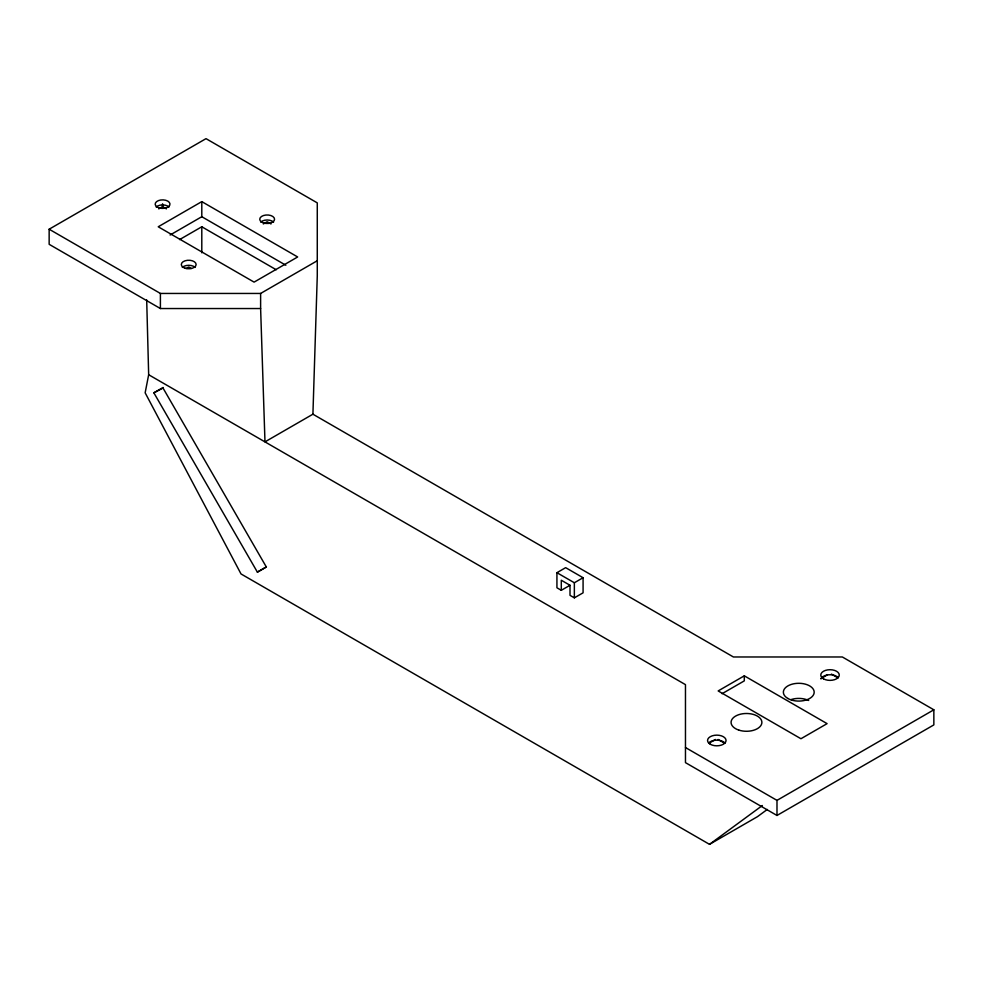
<?xml version="1.0" encoding="UTF-8"?>
<svg xmlns="http://www.w3.org/2000/svg" width="983" height="983" viewBox="0 0 983 983"><rect width="100%" height="100%" fill="white"/><g stroke="black" fill="none" stroke-linecap="round" stroke-linejoin="round"><path stroke-width="1.47" d="M312.913 414.199L317.276 275.83L317.276 202.879L206.012 138.652L49.15 229.211L49.15 244.312L160.401 308.539L260.618 308.539L264.98 441.871L312.913 414.199L733.404 656.976L842.345 656.976L933.85 709.8L933.85 724.901L776.988 815.46L685.47 762.636L685.47 684.647L148.666 374.732L146.688 299.901M148.666 374.732L145.152 392.819L241.019 573.949L709.517 844.348L757.451 816.676L767.281 809.451M709.517 844.348L762.366 805.519M158.742 208.875L162.576 206.651L166.422 208.875M201.798 201.626L158.226 226.778L254.093 282.121L297.665 256.968L201.798 201.626L201.798 216.715L285.844 265.238M170.108 235.011L201.798 216.715M179.57 239.606L201.798 226.778L276.248 269.76M186.168 268.506L188.724 267.032L191.292 268.506M263.321 223.964L267.155 221.74L271.001 223.964M49.15 229.211L160.401 293.45L260.618 293.45L317.276 260.741M153.864 392.819L163.018 388.039L266.319 566.97L257.386 572.131L153.864 392.819L163.129 387.474M257.386 572.131L266.442 566.896M556.931 572.696L565.643 567.658L583.079 577.721L583.079 592.823L574.355 597.848L570.005 595.342L570.005 585.278L561.293 580.24L561.293 590.304L556.931 587.785L556.931 572.696L574.355 582.759L583.079 577.721M561.293 590.304L570.005 585.278M744.303 675.837L718.155 690.938L800.948 738.737L827.096 723.635L744.303 675.837L744.303 680.875L722.075 693.703M708.854 743.308L715.489 739.474M820.78 678.688L827.416 674.854M685.47 747.535L776.988 800.371L933.85 709.8M831.397 674.092L838.044 677.914M718.143 739.474L724.778 743.308M776.988 800.371L776.988 815.46M574.355 582.759L574.355 597.848M260.618 293.45L260.618 308.539M201.798 226.778L201.798 252.815M162.576 203.776L162.576 206.651M160.401 293.45L160.401 308.539M260.753 222.121A7.397 4.264 0 0 1 273.569 222.121M182.322 267.413A7.397 4.264 0 0 1 195.126 267.413M156.174 207.032A7.397 4.264 0 0 1 168.99 207.032M708.804 742.841A9.24 5.333 0 0 1 724.815 742.829M821.088 678.688A9.24 5.333 0 0 1 828.804 674.78A9.24 5.333 0 0 1 838.02 677.398M791.069 699.589A15.409 8.896 0 0 1 808.677 700.474M263.469 222.932A7.397 4.264 0 0 0 274.552 219.234A7.397 4.264 0 0 0 263.469 215.535A7.397 4.264 0 0 0 263.469 222.932M185.025 268.212A7.397 4.264 0 0 0 196.121 264.513A7.397 4.264 0 0 0 185.025 260.814A7.397 4.264 0 0 0 185.025 268.212M157.354 207.155A7.397 4.264 0 0 0 169.727 205.238A7.397 4.264 0 0 0 160.671 200.016A7.397 4.264 0 0 0 157.354 207.155M710.279 744.254A9.24 5.333 0 0 0 725.737 741.858A9.24 5.333 0 0 0 714.408 735.321A9.24 5.333 0 0 0 710.279 744.254M823.484 678.811A9.24 5.333 0 0 0 838.954 676.415A9.24 5.333 0 0 0 827.625 669.89A9.24 5.333 0 0 0 823.484 678.811M738.774 730.086A15.409 8.896 0 0 0 761.886 722.382A15.409 8.896 0 0 0 738.774 714.678A15.409 8.896 0 0 0 738.774 730.086M787.875 698.483A15.409 8.896 0 0 0 813.654 694.502A15.409 8.896 0 0 0 794.78 683.603A15.409 8.896 0 0 0 787.875 698.483"/></g></svg>
